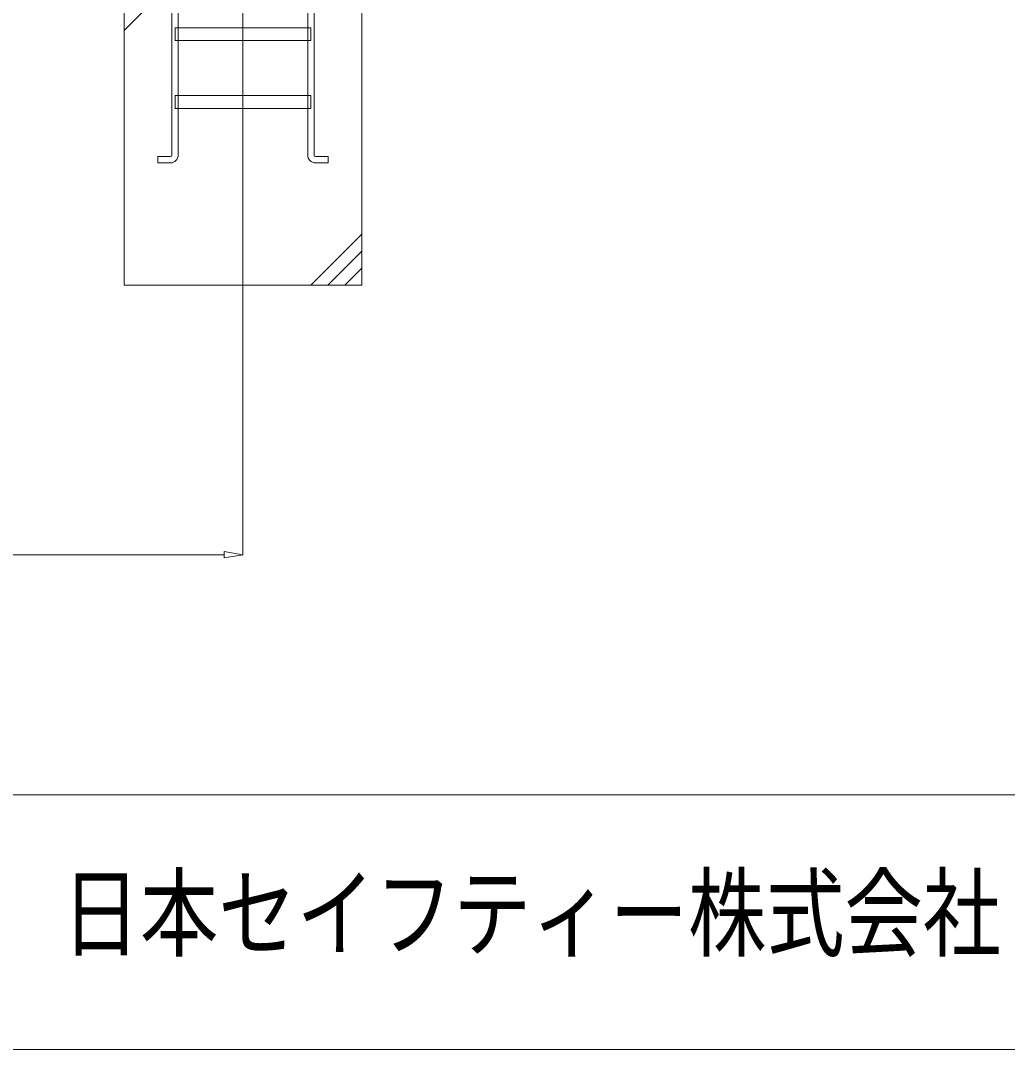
# Model space of a CAD drawing. Units: millimetres, scale not verified. Extents: x -10062 to 10062, y -16938 to 16938.
# Drawn here: x -1267 to 1637, y -16938 to -13908 of the extents above; entities that cross this region are included whole.
import ezdxf
from ezdxf.enums import TextEntityAlignment as Align

# ---------------------------------------------------------------- set-up
doc = ezdxf.new("R2010")
doc.units = ezdxf.units.MM
doc.header["$LTSCALE"] = 90
doc.linetypes.add('CHAIN2', pattern=[12, 9, -1, 1, -1])
doc.linetypes.add('DASHED1', pattern=[1.8, 1.2, -0.6])
for name, color, linetype, lineweight in [('0-9_基礎工事用PCA小', 134, 'Continuous', 18), ('0-B_図面枠', 134, 'Continuous', 18), ('0-C_寸法', 134, 'Continuous', 18), ('1-6_通芯', 134, 'CHAIN2', 18)]:
    doc.layers.add(name, color=color, linetype=linetype, lineweight=lineweight)
doc.styles.add('ＭＳ ゴシック', font='')
doc.styles.get('ＭＳ ゴシック').set_extended_font_data('MS Gothic')

msp = doc.modelspace()

# ---------------------------------------------------------------- linework, layer by layer
at = {"layer": '0-9_基礎工事用PCA小'}
for p, q in [((-962.5, -13937.5), (-812.5, -13787.5)), ((-802.97, -13967.5), (-802.97, -14129.5)), ((-422.03, -13967.5), (-422.03, -14129.5)), ((-802.97, -14167.5), (-802.97, -14304.5)), ((-422.03, -14167.5), (-422.03, -14304.5)), ((-262.5, -14537.5), (-412.5, -14687.5)), ((-262.5, -14587.5), (-362.5, -14687.5)), ((-262.5, -14637.5), (-312.5, -14687.5))]:
    msp.add_line(p, q, dxfattribs=at)
at = {"layer": '0-9_基礎工事用PCA小', "linetype": 'DASHED1'}
for p, q in [((-802.97, -13929.5), (-802.97, -13967.5)), ((-422.03, -13929.5), (-422.03, -13967.5)), ((-802.97, -14129.5), (-802.97, -14167.5)), ((-422.03, -14129.5), (-422.03, -14167.5))]:
    msp.add_line(p, q, dxfattribs=at)
at = {"layer": '0-9_基礎工事用PCA小'}
for points in [[(-822.02, -14304.45), (-822.02, -13727.5), (-802.97, -13727.5), (-802.97, -13929.5)], [(-402.98, -14304.45), (-402.98, -13727.5), (-422.03, -13727.5), (-422.03, -13929.5)], [(-825.98, -14327.5), (-862.97, -14327.5), (-862.97, -14308.45), (-826.03, -14308.45)], [(-399.02, -14327.5), (-362.02, -14327.5), (-362.02, -14308.45), (-398.98, -14308.45)]]:
    msp.add_lwpolyline(points, dxfattribs=at)
for points in [[(-962.5, -14687.5), (-262.5, -14687.5), (-262.5, -13787.5), (-962.5, -13787.5)], [(-812.5, -13929.5), (-412.5, -13929.5), (-412.5, -13967.5), (-812.5, -13967.5)], [(-812.5, -14129.5), (-412.5, -14129.5), (-412.5, -14167.5), (-812.5, -14167.5)]]:
    msp.add_lwpolyline(points, close=True, dxfattribs=at)
for centre, radius, start, end in [((-826.03, -14304.45), 4, 270, 360), ((-825.98, -14304.5), 23, 270, 360), ((-399.02, -14304.5), 23, 180, 270), ((-398.98, -14304.45), 4, 180, 270)]:
    msp.add_arc(centre, radius, start, end, dxfattribs=at)
at = {"layer": '0-B_図面枠'}
msp.add_line((-10062.5, -16187.5), (10062.5, -16187.5), dxfattribs=at)
msp.add_lwpolyline([(-10062.5, -3062.5), (10062.5, -3062.5), (10062.5, -16937.5), (-10062.5, -16937.5)], close=True, dxfattribs=at)
at = {"layer": '0-C_寸法'}
for p, q in [((-612.5, -14688.5), (-612.5, -15481.96)), ((-667.5, -15471.79), (-612.5, -15480.96)), ((-667.5, -15471.79), (-667.5, -15490.13)), ((-667.5, -15480.96), (-6057.5, -15480.96)), ((-612.5, -15480.96), (-667.5, -15490.13))]:
    msp.add_line(p, q, dxfattribs=at)
at = {"layer": '1-6_通芯'}
msp.add_line((-612.5, -14687.5), (-612.5, -12775.5), dxfattribs=at)

# ---------------------------------------------------------------- texts
at = {"layer": '0-B_図面枠', "style": 'ＭＳ ゴシック', "width": 0.8}
msp.add_text('日本セイフティー株式会社', height=211.1, dxfattribs=at).set_placement((-1145.75, -16705.03), align=Align.BOTTOM_LEFT)

doc.saveas('drawing.dxf')
